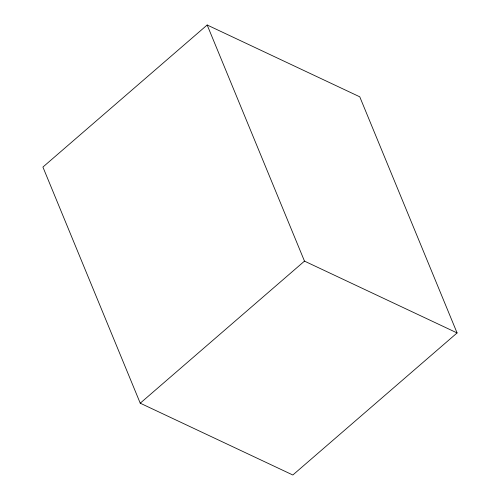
<?xml version="1.0" encoding="UTF-8"?>
<svg xmlns="http://www.w3.org/2000/svg" width="500" height="500" viewBox="0 0 500 500"><rect width="100%" height="100%" fill="white"/><g stroke="black" fill="none" stroke-linecap="round" stroke-linejoin="round"><path stroke-width="0.75" d="M207.169 25L42.912 167.062L140.238 403.188L292.831 475L457.088 332.938L359.762 96.812L207.169 25L304.488 261.125L457.088 332.938M140.238 403.188L304.488 261.125"/></g></svg>
